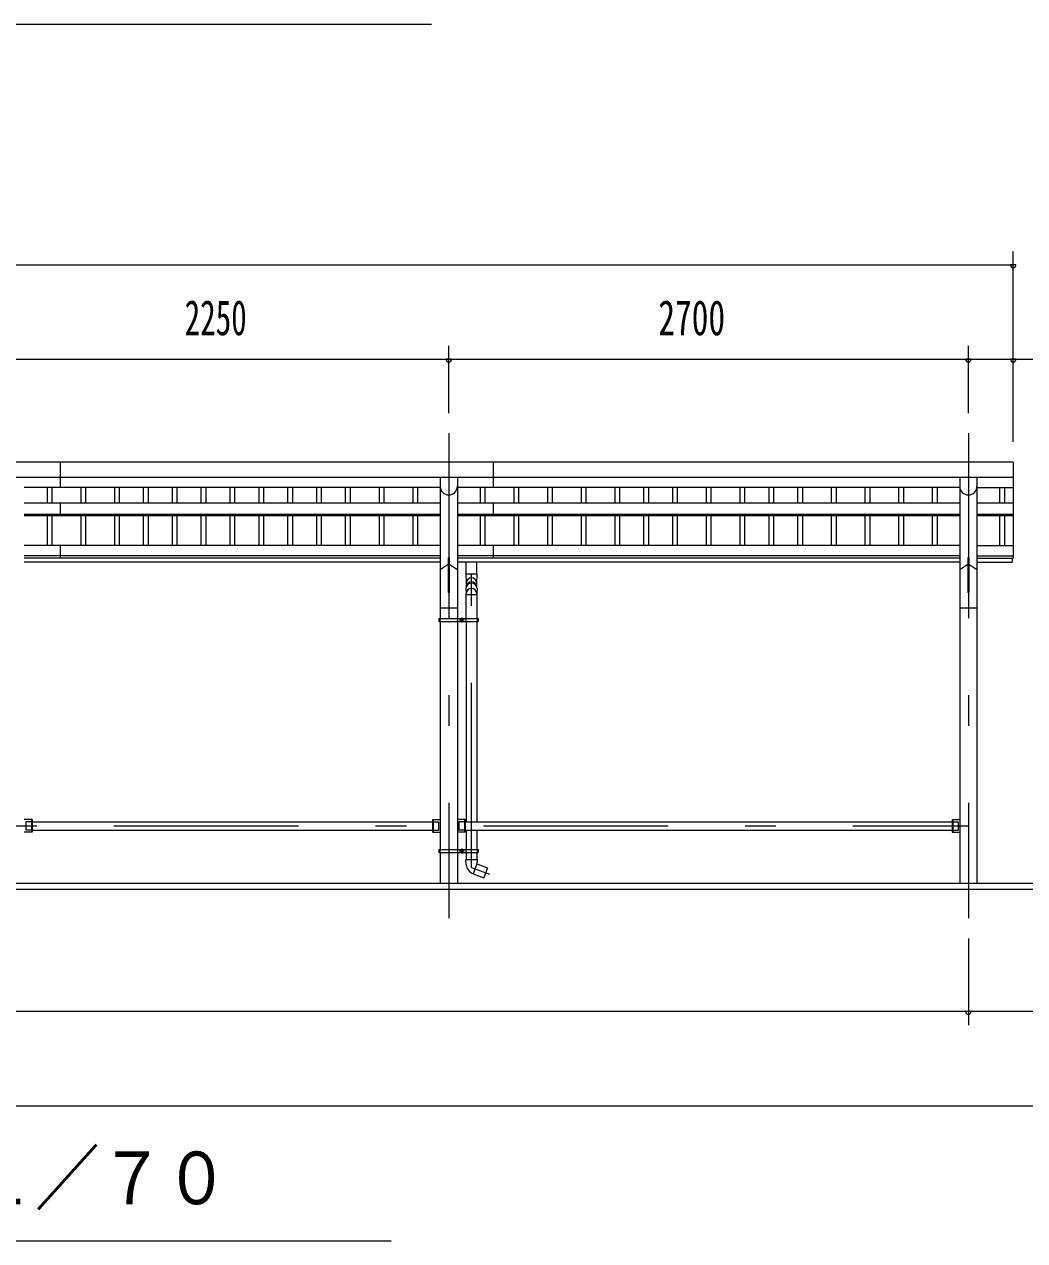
# Model space of a CAD drawing. Units: millimetres, scale not verified. Extents: x -31545 to 31552, y -14700 to 14700.
# Drawn here: x -1784 to 3414, y 1303 to 7623 of the extents above; entities that cross this region are included whole.
import ezdxf
from ezdxf.enums import TextEntityAlignment as Align

# ---------------------------------------------------------------- set-up
doc = ezdxf.new("R2010")
doc.units = ezdxf.units.MM
doc.header["$LTSCALE"] = 80
doc.linetypes.add('USER3', pattern=[24, 12, -5, 2, -5])
for name, color, linetype, lineweight in [('0-2_1-07BOLD', 7, 'Continuous', 18), ('0-3_1-27CENTER', 3, 'USER3', 18), ('0-4_1-47THIN', 4, 'Continuous', 18), ('0-5_1-57DIM', 3, 'Continuous', 18)]:
    doc.layers.add(name, color=color, linetype=linetype, lineweight=lineweight)
doc.styles.add('ＭＳ ゴシック', font='')
doc.styles.get('ＭＳ ゴシック').set_extended_font_data('MS Gothic')

msp = doc.modelspace()

# ---------------------------------------------------------------- linework, layer by layer
at = {"layer": '0-2_1-07BOLD'}
for p, q in [((-1598.18, 5347.54), (-1598.18, 5215.14)), ((651.82, 5347.54), (651.82, 5215.14)), ((3354.81, 5347.54), (3354.81, 4848.34)), ((-7311.19, 5270.39), (3354.81, 5270.39)), ((377.26, 5270.39), (377.26, 4535.54)), ((466.36, 5270.39), (466.36, 4535.54)), ((3077.27, 5270.39), (3077.27, 3157.54)), ((3166.36, 5270.39), (3166.36, 3157.54)), ((377.27, 5215.14), (-1783.63, 5215.14)), ((3077.27, 5215.14), (466.37, 5215.14)), ((3166.36, 5215.14), (3354.81, 5215.14)), ((-1783.63, 5135.83), (377.27, 5135.83)), ((-1598.18, 5135.83), (-1598.18, 5069.9)), ((466.37, 5135.83), (3077.27, 5135.83)), ((651.82, 5135.83), (651.82, 5069.9)), ((3166.36, 5135.83), (3354.81, 5135.83)), ((-1783.63, 5078.13), (377.27, 5078.13)), ((-1783.63, 5069.9), (377.27, 5069.9)), ((466.37, 5078.13), (3077.27, 5078.13)), ((466.37, 5069.9), (3077.27, 5069.9)), ((3166.36, 5078.13), (3354.81, 5078.13)), ((3166.36, 5069.9), (3354.81, 5069.9)), ((377.27, 4915.32), (-1783.63, 4915.32)), ((-1598.18, 4915.32), (-1598.18, 4848.34)), ((3077.27, 4915.32), (466.37, 4915.32)), ((651.82, 4915.32), (651.82, 4848.34)), ((3166.37, 4915.32), (3354.81, 4915.32)), ((377.27, 4860.21), (-1783.63, 4860.21)), ((377.27, 4848.34), (-1783.63, 4848.34)), ((377.27, 4827.54), (-1783.63, 4827.54)), ((377.26, 4790.12), (419.56, 4818.05)), ((424.06, 4850.76), (419.56, 4850.76)), ((419.56, 4850.76), (419.56, 4670.12)), ((424.06, 4818.05), (466.36, 4790.12)), ((3077.27, 4860.21), (466.37, 4860.21)), ((3077.27, 4848.34), (466.37, 4848.34)), ((3077.27, 4827.54), (466.37, 4827.54)), ((512.31, 4767.92), (512.31, 4827.54)), ((567.31, 4767.92), (567.31, 4827.54)), ((3077.27, 4790.12), (3119.56, 4818.06)), ((3119.56, 4850.76), (3119.56, 4670.12)), ((3124.07, 4850.76), (3119.56, 4850.76)), ((3124.07, 4850.76), (3124.07, 4670.12)), ((3124.07, 4818.06), (3166.36, 4790.12)), ((3166.36, 4848.34), (3354.81, 4848.34)), ((3166.36, 4827.54), (3349.81, 4827.54)), ((3166.37, 4860.21), (3354.81, 4860.21)), ((3349.81, 4848.34), (3349.81, 4827.54)), ((510.32, 4767.92), (569.31, 4767.92)), ((510.32, 4691.18), (512.31, 4665.21)), ((569.31, 4691.05), (567.31, 4665.21)), ((512.31, 4535.54), (512.31, 4665.21)), ((567.31, 4658.27), (512.31, 4658.27)), ((567.31, 4665.21), (567.31, 4535.54)), ((3124.07, 4670.12), (3119.56, 4670.12)), ((466.36, 4589.54), (377.26, 4589.54)), ((3166.36, 4589.54), (3077.27, 4589.54)), ((369.57, 4535.54), (575.02, 4535.54)), ((369.57, 4535.54), (369.57, 4519.54)), ((369.57, 4527.54), (375.67, 4527.54)), ((369.57, 4519.54), (575.02, 4519.54)), ((375.67, 4535.54), (375.67, 4519.54)), ((377.26, 4519.54), (377.26, 3335.54)), ((466.36, 4519.54), (466.36, 3335.54)), ((467.97, 4535.54), (467.97, 4519.54)), ((484.34, 4530.43), (489.34, 4533.31)), ((489.34, 4533.31), (494.34, 4530.43)), ((494.34, 4530.43), (494.34, 4524.65)), ((510.71, 4535.54), (510.71, 4519.54)), ((512.31, 4519.54), (512.31, 3478.89)), ((567.32, 4519.54), (567.32, 3478.89)), ((568.92, 4535.54), (568.92, 4519.54)), ((568.92, 4527.54), (575.02, 4527.54)), ((575.02, 4535.54), (575.02, 4519.54)), ((-1743.64, 3490.54), (-1783.63, 3490.54)), ((-1746.84, 3490.54), (-1746.84, 3424.54)), ((-1743.64, 3478.89), (337.26, 3478.89)), ((337.27, 3490.54), (377.26, 3490.54)), ((337.27, 3490.54), (337.27, 3424.54)), ((340.46, 3490.54), (340.46, 3424.54)), ((340.46, 3478.89), (369.31, 3478.89)), ((369.31, 3478.89), (369.31, 3436.19)), ((506.36, 3490.54), (466.36, 3490.54)), ((503.16, 3490.54), (503.16, 3424.54)), ((506.36, 3478.89), (3037.27, 3478.89)), ((3037.27, 3490.54), (3077.27, 3490.54)), ((3040.47, 3490.54), (3040.47, 3424.54)), ((3040.47, 3478.89), (3069.31, 3478.89)), ((3069.31, 3478.89), (3069.31, 3436.19)), ((-1746.84, 3436.19), (-1775.69, 3436.19)), ((-1743.64, 3436.19), (337.26, 3436.19)), ((337.27, 3424.54), (377.26, 3424.54)), ((340.46, 3436.19), (369.31, 3436.19)), ((503.16, 3436.19), (474.31, 3436.19)), ((506.36, 3436.19), (3037.27, 3436.19)), ((512.31, 3436.19), (512.31, 3335.54)), ((567.32, 3436.19), (567.32, 3335.54)), ((3040.47, 3436.19), (3069.31, 3436.19)), ((369.57, 3335.54), (575.02, 3335.54)), ((369.57, 3327.54), (375.67, 3327.54)), ((375.67, 3335.54), (375.67, 3319.54)), ((377.26, 3319.54), (377.26, 3157.54)), ((466.36, 3319.54), (466.36, 3157.54)), ((467.97, 3335.54), (467.97, 3319.54)), ((484.34, 3330.43), (489.34, 3333.31)), ((489.34, 3333.31), (494.34, 3330.43)), ((494.34, 3330.43), (494.34, 3324.65)), ((510.71, 3335.54), (510.71, 3319.54)), ((512.31, 3319.54), (512.31, 3282.63)), ((567.32, 3319.54), (567.32, 3282.63)), ((568.92, 3335.54), (568.92, 3319.54)), ((568.92, 3327.54), (575.02, 3327.54)), ((575.02, 3335.54), (575.02, 3319.54)), ((567.32, 3260.63), (623.7, 3240.11)), ((623.7, 3240.11), (604.89, 3188.43)), ((548.78, 3208.85), (604.89, 3188.43)), ((3671.81, 3127.54), (-7628.18, 3127.54)), ((3521.82, 3157.54), (-7478.18, 3157.54))]:
    msp.add_line(p, q, dxfattribs=at)
for points in [[(3354.81, 5347.54), (-7311.19, 5347.54), (-7311.19, 4848.34)], [(424.06, 4850.76), (424.06, 4670.12), (419.56, 4670.12)], [(510.32, 4767.92), (512.31, 4718.25), (512.31, 4700.15)], [(567.31, 4700.16), (567.31, 4718.25), (569.31, 4767.92)], [(484.34, 4530.43), (484.34, 4524.65), (489.34, 4521.77), (494.34, 4524.65)], [(-1743.64, 3490.54), (-1743.64, 3424.54), (-1783.63, 3424.54)], [(-1746.84, 3478.89), (-1775.69, 3478.89), (-1775.69, 3436.19)], [(506.36, 3490.54), (506.36, 3424.54), (466.36, 3424.54)], [(503.16, 3478.89), (474.31, 3478.89), (474.31, 3436.19)], [(3037.27, 3490.54), (3037.27, 3424.54), (3077.27, 3424.54)], [(369.57, 3335.54), (369.57, 3319.54), (575.02, 3319.54)], [(484.34, 3330.43), (484.34, 3324.65), (489.34, 3321.77), (494.34, 3324.65)], [(512.57, 3256.84), (510.81, 3282.63), (568.82, 3282.63)], [(568.81, 3282.63), (567.32, 3260.63), (548.5, 3208.95)]]:
    msp.add_lwpolyline(points, dxfattribs=at)
for centre, radius in [((489.34, 4527.54), 6.25), ((489.34, 4527.54), 4.9), ((489.34, 3327.54), 6.25), ((489.34, 3327.54), 4.9)]:
    msp.add_circle(centre, radius, dxfattribs=at)
for centre, radius, start, end in [((421.81, 5222.09), 44.55, 180, 0), ((3121.82, 5222.09), 44.55, 180, 0), ((539.81, 4718.55), 27.55, 3.55867, 176.44133), ((539.81, 4689.34), 29.55, 3.56303, 176.43697), ((539.81, 4697.84), 27.55, 3.55867, 176.44133), ((539.81, 4664.23), 27.55, 3.55867, 176.44133), ((567.44, 3260.59), 55, 183.90576, 250.16731)]:
    msp.add_arc(centre, radius, start, end, dxfattribs=at)
at = {"layer": '0-3_1-27CENTER'}
for p, q in [((421.81, 5497.54), (421.81, 2977.54)), ((3121.82, 5497.54), (3121.82, 2977.54)), ((539.81, 3241.38), (539.81, 4827.54)), ((476.84, 4527.54), (501.84, 4527.54)), ((489.34, 4540.04), (489.34, 4515.04)), ((-7078.18, 3457.54), (3121.82, 3457.54)), ((476.84, 3327.54), (501.84, 3327.54)), ((489.34, 3340.04), (489.34, 3315.04)), ((539.81, 3241.38), (633.08, 3207.43))]:
    msp.add_line(p, q, dxfattribs=at)
at = {"layer": '0-4_1-47THIN'}
for p, q in [((-1665.68, 5215.14), (-1665.68, 5135.83)), ((-1640.68, 5215.14), (-1640.68, 5135.83)), ((-1490.68, 5215.14), (-1490.68, 5135.83)), ((-1465.68, 5215.14), (-1465.68, 5135.83)), ((-1315.68, 5215.14), (-1315.68, 5135.83)), ((-1290.68, 5215.14), (-1290.68, 5135.83)), ((-1165.68, 5215.14), (-1165.68, 5135.83)), ((-1140.68, 5215.14), (-1140.68, 5135.83)), ((-1015.68, 5215.14), (-1015.68, 5135.83)), ((-990.68, 5215.14), (-990.68, 5135.83)), ((-865.68, 5215.14), (-865.68, 5135.83)), ((-840.68, 5215.14), (-840.68, 5135.83)), ((-715.68, 5215.14), (-715.68, 5135.83)), ((-690.68, 5215.14), (-690.68, 5135.83)), ((-565.68, 5215.14), (-565.68, 5135.83)), ((-540.68, 5215.14), (-540.68, 5135.83)), ((-415.68, 5215.14), (-415.68, 5135.83)), ((-390.68, 5215.14), (-390.68, 5135.83)), ((-265.68, 5215.14), (-265.68, 5135.83)), ((-240.68, 5215.14), (-240.68, 5135.83)), ((-115.68, 5215.14), (-115.68, 5135.83)), ((-90.68, 5215.14), (-90.68, 5135.83)), ((59.31, 5215.14), (59.31, 5135.83)), ((84.32, 5215.14), (84.32, 5135.83)), ((234.32, 5215.14), (234.32, 5135.83)), ((259.32, 5215.14), (259.32, 5135.83)), ((584.32, 5215.14), (584.32, 5135.83)), ((609.32, 5215.14), (609.32, 5135.83)), ((759.32, 5215.14), (759.32, 5135.83)), ((784.32, 5215.14), (784.32, 5135.83)), ((934.32, 5215.14), (934.32, 5135.83)), ((959.32, 5215.14), (959.32, 5135.83)), ((1109.32, 5215.14), (1109.32, 5135.83)), ((1134.32, 5215.14), (1134.32, 5135.83)), ((1284.32, 5215.14), (1284.32, 5135.83)), ((1309.32, 5215.14), (1309.32, 5135.83)), ((1434.32, 5215.14), (1434.32, 5135.83)), ((1459.32, 5215.14), (1459.32, 5135.83)), ((1584.31, 5215.14), (1584.31, 5135.83)), ((1609.32, 5215.14), (1609.32, 5135.83)), ((1759.32, 5215.14), (1759.32, 5135.83)), ((1784.32, 5215.14), (1784.32, 5135.83)), ((1934.31, 5215.14), (1934.31, 5135.83)), ((1959.32, 5215.14), (1959.32, 5135.83)), ((2084.32, 5215.14), (2084.32, 5135.83)), ((2109.32, 5215.14), (2109.32, 5135.83)), ((2234.32, 5215.14), (2234.32, 5135.83)), ((2259.32, 5215.14), (2259.32, 5135.83)), ((2409.32, 5215.14), (2409.32, 5135.83)), ((2434.32, 5215.14), (2434.32, 5135.83)), ((2584.32, 5215.14), (2584.32, 5135.83)), ((2609.32, 5215.14), (2609.32, 5135.83)), ((2759.32, 5215.14), (2759.32, 5135.83)), ((2784.32, 5215.14), (2784.32, 5135.83)), ((2934.32, 5215.14), (2934.32, 5135.83)), ((2959.32, 5215.14), (2959.32, 5135.83)), ((3284.32, 5215.14), (3284.32, 5135.83)), ((3309.31, 5215.14), (3309.31, 5135.83)), ((-1665.68, 5069.9), (-1665.68, 4915.32)), ((-1640.68, 5069.9), (-1640.68, 4915.32)), ((-1490.68, 5069.9), (-1490.68, 4915.32)), ((-1465.68, 5069.9), (-1465.68, 4915.32)), ((-1315.68, 5069.9), (-1315.68, 4915.32)), ((-1290.68, 5069.9), (-1290.68, 4915.32)), ((-1165.68, 5069.9), (-1165.68, 4915.32)), ((-1140.68, 5069.9), (-1140.68, 4915.32)), ((-1015.68, 5069.9), (-1015.68, 4915.32)), ((-990.68, 5069.9), (-990.68, 4915.32)), ((-865.68, 5069.9), (-865.68, 4915.32)), ((-840.68, 5069.9), (-840.68, 4915.32)), ((-715.68, 5069.9), (-715.68, 4915.32)), ((-690.68, 5069.9), (-690.68, 4915.32)), ((-565.68, 5069.9), (-565.68, 4915.32)), ((-540.68, 5069.9), (-540.68, 4915.32)), ((-415.68, 5069.9), (-415.68, 4915.32)), ((-390.68, 5069.9), (-390.68, 4915.32)), ((-265.68, 5069.9), (-265.68, 4915.32)), ((-240.68, 5069.9), (-240.68, 4915.32)), ((-115.68, 5069.9), (-115.68, 4915.32)), ((-90.68, 5069.9), (-90.68, 4915.32)), ((59.31, 5069.9), (59.31, 4915.32)), ((84.32, 5069.9), (84.32, 4915.32)), ((234.32, 5069.9), (234.32, 4915.32)), ((259.32, 5069.9), (259.32, 4915.32)), ((584.32, 5069.9), (584.32, 4915.32)), ((609.32, 5069.9), (609.32, 4915.32)), ((759.32, 5069.9), (759.32, 4915.32)), ((784.32, 5069.9), (784.32, 4915.32)), ((934.32, 5069.9), (934.32, 4915.32)), ((959.32, 5069.9), (959.32, 4915.32)), ((1109.32, 5069.9), (1109.32, 4915.32)), ((1134.32, 5069.9), (1134.32, 4915.32)), ((1284.32, 5069.9), (1284.32, 4915.32)), ((1309.32, 5069.9), (1309.32, 4915.32)), ((1434.32, 5069.9), (1434.32, 4915.32)), ((1459.32, 5069.9), (1459.32, 4915.32)), ((1584.31, 5069.9), (1584.31, 4915.32)), ((1609.32, 5069.9), (1609.32, 4915.32)), ((1759.32, 5069.9), (1759.32, 4915.32)), ((1784.32, 5069.9), (1784.32, 4915.32)), ((1934.31, 5069.9), (1934.31, 4915.32)), ((1959.32, 5069.9), (1959.32, 4915.32)), ((2084.32, 5069.9), (2084.32, 4915.32)), ((2109.32, 5069.9), (2109.32, 4915.32)), ((2234.32, 5069.9), (2234.32, 4915.32)), ((2259.32, 5069.9), (2259.32, 4915.32)), ((2409.32, 5069.9), (2409.32, 4915.32)), ((2434.32, 5069.9), (2434.32, 4915.32)), ((2584.32, 5069.9), (2584.32, 4915.32)), ((2609.32, 5069.9), (2609.32, 4915.32)), ((2759.32, 5069.9), (2759.32, 4915.32)), ((2784.32, 5069.9), (2784.32, 4915.32)), ((2934.32, 5069.9), (2934.32, 4915.32)), ((2959.32, 5069.9), (2959.32, 4915.32)), ((3284.32, 5069.9), (3284.32, 4915.32)), ((3309.31, 5069.9), (3309.31, 4915.32))]:
    msp.add_line(p, q, dxfattribs=at)
at = {"layer": '0-5_1-57DIM'}
for p, q in [((-4288.18, 7622.54), (331.82, 7622.54)), ((3354.81, 5452.54), (3354.81, 6442.54)), ((-7311.19, 6372.54), (3354.81, 6372.54)), ((3368.81, 6372.54), (3340.81, 6372.54)), ((421.81, 5602.54), (421.81, 5952.54)), ((3121.81, 5602.54), (3121.81, 5952.54)), ((-7860.69, 5882.54), (3904.31, 5882.54)), ((435.81, 5882.54), (407.81, 5882.54)), ((3135.81, 5882.54), (3107.81, 5882.54)), ((3368.81, 5882.54), (3340.81, 5882.54)), ((3121.82, 2872.54), (3121.82, 2422.54)), ((4071.32, 2492.54), (-8027.68, 2492.54)), ((3135.82, 2492.54), (3107.82, 2492.54)), ((-7478.18, 2002.54), (3521.82, 2002.54)), ((-4078.18, 1302.54), (121.81, 1302.54))]:
    msp.add_line(p, q, dxfattribs=at)
for centre in [(3354.81, 6372.54), (421.81, 5882.54), (3121.81, 5882.54), (3354.81, 5882.54), (3121.82, 2492.54)]:
    msp.add_arc(centre, 14, 180, 0, dxfattribs=at)

# ---------------------------------------------------------------- texts
at = {"layer": '0-5_1-57DIM', "color": 7, "style": 'ＭＳ ゴシック'}
for s, height, width, p in [('2250', 182.3, 0.65, (-950.54, 5952.54)), ('2700', 182.3, 0.7, (1510.57, 5952.54)), ('正面図\u3000Ｓ＝１／７０', 273.5, 0.9, (-4078.19, 1409.85))]:
    msp.add_text(s, height=height, dxfattribs=dict(at, width=width)).set_placement(p, align=Align.BOTTOM_LEFT)

doc.saveas('drawing.dxf')
